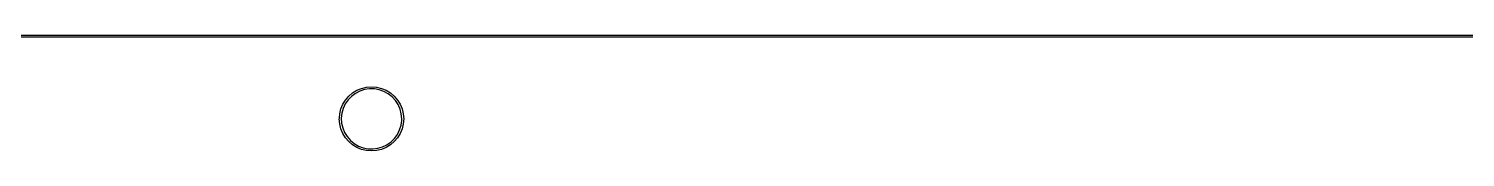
# Model space of a CAD drawing. Extents: x 26 to 390, y -197 to -58.
# Drawn here: x 208 to 277.1, y -63.5 to -58 of the extents above; entities that cross this region are included whole.
import ezdxf

# ---------------------------------------------------------------- set-up
doc = ezdxf.new("R2010")
doc.units = 0
doc.layers.add('BLACK', color=7, linetype='CONTINUOUS')

msp = doc.modelspace()

# ---------------------------------------------------------------- linework, layer by layer
at = {"layer": 'BLACK', "linetype": 'CONTINUOUS'}
for p, q in [((29, -57.95), (387, -57.95)), ((387, -58.05), (29, -58.05)), ((223.404, -60.904), (223.589, -60.746)), ((223.725, -60.7688), (223.534, -60.912)), ((223.589, -60.746), (223.796, -60.6189)), ((223.936, -60.6587), (223.725, -60.7688)), ((223.796, -60.6189), (224.021, -60.5259)), ((224.163, -60.5846), (223.936, -60.6587)), ((224.021, -60.5259), (224.258, -60.4691)), ((224.399, -60.5486), (224.163, -60.5846)), ((224.258, -60.4691), (224.5, -60.45)), ((224.637, -60.5515), (224.399, -60.5486)), ((224.5, -60.45), (224.742, -60.4691)), ((224.872, -60.5933), (224.637, -60.5515)), ((224.742, -60.4691), (224.979, -60.5259)), ((225.096, -60.6729), (224.872, -60.5933)), ((224.979, -60.5259), (225.204, -60.6189)), ((225.305, -60.7881), (225.096, -60.6729)), ((225.204, -60.6189), (225.411, -60.746)), ((225.492, -60.9359), (225.305, -60.7881)), ((225.411, -60.746), (225.596, -60.904)), ((222.969, -61.7575), (223.026, -61.521)), ((223.026, -61.521), (223.119, -61.2963)), ((223.135, -61.4976), (223.071, -61.7274)), ((223.119, -61.2963), (223.246, -61.0889)), ((223.235, -61.2813), (223.135, -61.4976)), ((223.369, -61.0844), (223.235, -61.2813)), ((223.246, -61.0889), (223.404, -60.904)), ((223.534, -60.912), (223.369, -61.0844)), ((225.653, -61.1123), (225.492, -60.9359)), ((225.596, -60.904), (225.754, -61.0889)), ((225.782, -61.3125), (225.653, -61.1123)), ((225.754, -61.0889), (225.881, -61.2963)), ((225.877, -61.5311), (225.782, -61.3125)), ((225.935, -61.7624), (225.877, -61.5311)), ((225.881, -61.2963), (225.974, -61.521)), ((225.974, -61.521), (226.031, -61.7575)), ((222.95, -62), (222.953, -61.9645)), ((222.969, -62.2425), (222.95, -62)), ((222.953, -61.9645), (222.969, -61.7575)), ((223.071, -61.7274), (223.045, -61.9645)), ((223.045, -61.9645), (223.059, -62.2025)), ((223.059, -62.2025), (223.112, -62.4351)), ((225.922, -62.3075), (225.953, -62.0711)), ((225.955, -62), (225.935, -61.7624)), ((225.953, -62.0711), (225.955, -62)), ((226.031, -61.7575), (226.05, -62)), ((226.05, -62), (226.031, -62.2425)), ((223.026, -62.479), (222.969, -62.2425)), ((223.119, -62.7037), (223.026, -62.479)), ((223.112, -62.4351), (223.201, -62.656)), ((223.246, -62.9111), (223.119, -62.7037)), ((223.201, -62.656), (223.326, -62.8593)), ((223.404, -63.096), (223.246, -62.9111)), ((223.326, -62.8593), (223.482, -63.0395)), ((225.754, -62.9111), (225.596, -63.096)), ((225.608, -62.943), (225.747, -62.7494)), ((225.747, -62.7494), (225.853, -62.5356)), ((225.881, -62.7037), (225.754, -62.9111)), ((225.853, -62.5356), (225.922, -62.3075)), ((225.974, -62.479), (225.881, -62.7037)), ((226.031, -62.2425), (225.974, -62.479)), ((223.589, -63.254), (223.404, -63.096)), ((223.482, -63.0395), (223.665, -63.1918)), ((223.796, -63.3811), (223.589, -63.254)), ((223.665, -63.1918), (223.871, -63.3121)), ((224.021, -63.4741), (223.796, -63.3811)), ((223.871, -63.3121), (224.094, -63.3972)), ((224.258, -63.5309), (224.021, -63.4741)), ((224.094, -63.3972), (224.328, -63.4447)), ((224.5, -63.55), (224.258, -63.5309)), ((224.328, -63.4447), (224.566, -63.4535)), ((224.742, -63.5309), (224.5, -63.55)), ((224.566, -63.4535), (224.803, -63.4232)), ((224.979, -63.4741), (224.742, -63.5309)), ((224.803, -63.4232), (225.031, -63.3547)), ((225.204, -63.3811), (224.979, -63.4741)), ((225.031, -63.3547), (225.245, -63.2498)), ((225.411, -63.254), (225.204, -63.3811)), ((225.245, -63.2498), (225.439, -63.1113)), ((225.596, -63.096), (225.411, -63.254)), ((225.439, -63.1113), (225.608, -62.943))]:
    msp.add_line(p, q, dxfattribs=at)

doc.saveas('drawing.dxf')
